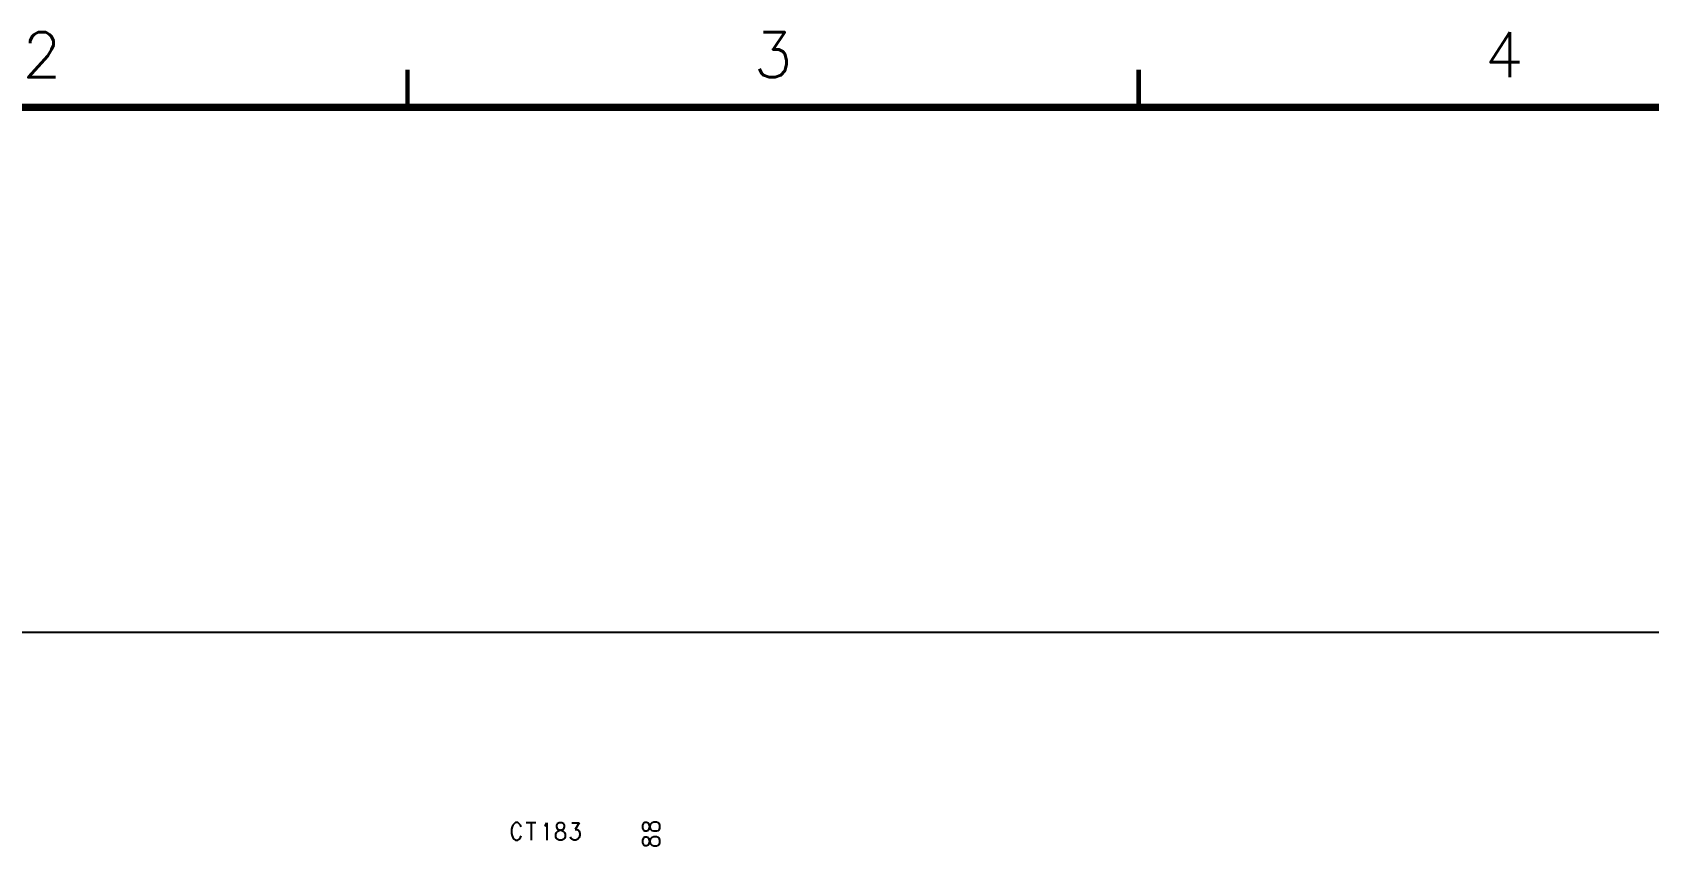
# Model space of a CAD drawing. Extents: x 295 to 953, y 10 to 290.
# Drawn here: x 564.5 to 672.2, y 235.6 to 290 of the extents above; entities that cross this region are included whole.
import ezdxf
from ezdxf.enums import TextEntityAlignment as Align

# ---------------------------------------------------------------- set-up
doc = ezdxf.new("R2010")
doc.units = 0
doc.header["$LTSCALE"] = 5
doc.header["$MEASUREMENT"] = 0
doc.layers.get('0').update_dxf_attribs({"linetype": 'CONTINUOUS', "lineweight": 25})
for name, color, linetype in [('13_C-SILK_GBR', 7, 'CONTINUOUS'), ('문자', 4, 'CONTINUOUS'), ('테두리', 3, 'CONTINUOUS')]:
    doc.layers.add(name, color=color, linetype=linetype)
doc.styles.get("Standard").update_dxf_attribs({"font": 'simplex.shx'})

# ---------------------------------------------------------------- blocks, each defined once
blk = doc.blocks.new('C')
at = {"layer": '테두리'}
for points, const_width in [([(112.5, 287.5), (112.5, 285)], 0.3), ([(161.25, 287.5), (161.25, 285)], 0.3), ([(15, 285), (15, 15), (405, 15), (405, 285), (15, 285)], 0.5)]:
    blk.add_lwpolyline(points, dxfattribs=dict(at, const_width=const_width))
at = {"layer": '문자'}
for s, p in [('2', (88.12, 288.5)), ('3', (136.88, 288.5)), ('4', (185.62, 288.5))]:
    blk.add_text(s, height=3, dxfattribs=at).set_placement(p, align=Align.MIDDLE)

msp = doc.modelspace()

# ---------------------------------------------------------------- linework, layer by layer
at = {"layer": '13_C-SILK_GBR'}
for p, q in [((505.48, 250), (865.18, 250)), ((596.59, 237.23), (596.5, 237.12)), ((596.67, 237.3), (596.59, 237.23)), ((596.84, 237.3), (596.67, 237.3)), ((596.92, 237.23), (596.84, 237.3)), ((597.01, 237.12), (596.92, 237.23)), ((597.4, 237.3), (598.04, 237.3)), ((597.72, 237.3), (597.72, 236.14)), ((598.68, 237.12), (598.76, 237.28)), ((598.76, 237.28), (598.76, 236.14)), ((599.45, 237.23), (599.41, 237.12)), ((599.59, 237.28), (599.45, 237.23)), ((599.77, 237.28), (599.59, 237.28)), ((599.91, 237.23), (599.77, 237.28)), ((599.95, 237.12), (599.91, 237.23)), ((600.44, 237.28), (600.93, 237.28)), ((600.93, 237.28), (600.66, 236.84)), ((605.21, 237.26), (605.16, 237.13)), ((605.16, 237.13), (605.16, 236.94)), ((605.31, 237.3), (605.21, 237.26)), ((605.42, 237.3), (605.31, 237.3)), ((605.54, 237.26), (605.42, 237.3)), ((605.59, 237.17), (605.54, 237.26)), ((605.65, 236.98), (605.59, 237.17)), ((605.65, 237.08), (605.7, 237.21)), ((605.7, 237.21), (605.8, 237.3)), ((605.8, 237.3), (605.91, 237.35)), ((605.91, 237.35), (606.08, 237.35)), ((606.08, 237.35), (606.19, 237.3)), ((606.19, 237.3), (606.24, 237.26)), ((606.24, 237.26), (606.29, 237.13)), ((606.29, 237.13), (606.29, 236.94)), ((596.46, 237.01), (596.42, 236.86)), ((596.42, 236.86), (596.42, 236.58)), ((596.42, 236.58), (596.46, 236.42)), ((596.5, 237.12), (596.46, 237.01)), ((596.46, 236.42), (596.5, 236.3)), ((596.5, 236.3), (596.59, 236.19)), ((596.59, 236.19), (596.67, 236.14)), ((596.67, 236.14), (596.84, 236.14)), ((596.84, 236.14), (596.92, 236.19)), ((596.92, 236.19), (597.01, 236.3)), ((597.06, 237.01), (597.01, 237.12)), ((597.01, 236.3), (597.06, 236.42)), ((598.63, 237.07), (598.68, 237.12)), ((599.37, 236.52), (599.41, 236.63)), ((599.37, 236.35), (599.37, 236.52)), ((599.41, 236.25), (599.37, 236.35)), ((599.41, 237.12), (599.41, 237.01)), ((599.41, 237.01), (599.45, 236.89)), ((599.41, 236.63), (599.5, 236.74)), ((599.45, 236.19), (599.41, 236.25)), ((599.45, 236.89), (599.54, 236.84)), ((599.59, 236.14), (599.45, 236.19)), ((599.5, 236.74), (599.63, 236.79)), ((599.54, 236.84), (599.73, 236.79)), ((599.77, 236.14), (599.59, 236.14)), ((599.63, 236.79), (599.82, 236.84)), ((599.73, 236.79), (599.86, 236.74)), ((599.91, 236.19), (599.77, 236.14)), ((599.82, 236.84), (599.91, 236.89)), ((599.86, 236.74), (599.95, 236.63)), ((599.91, 236.89), (599.95, 237.01)), ((599.95, 236.25), (599.91, 236.19)), ((599.95, 237.01), (599.95, 237.12)), ((599.95, 236.63), (600, 236.52)), ((600, 236.35), (599.95, 236.25)), ((600, 236.52), (600, 236.35)), ((600.39, 236.25), (600.35, 236.35)), ((600.44, 236.19), (600.39, 236.25)), ((600.57, 236.14), (600.44, 236.19)), ((600.71, 236.14), (600.57, 236.14)), ((600.66, 236.84), (600.8, 236.84)), ((600.84, 236.19), (600.71, 236.14)), ((600.8, 236.84), (600.89, 236.79)), ((600.93, 236.3), (600.84, 236.19)), ((600.89, 236.79), (600.93, 236.74)), ((600.93, 236.74), (600.98, 236.58)), ((600.98, 236.46), (600.93, 236.3)), ((600.98, 236.58), (600.98, 236.46)), ((605.16, 236.94), (605.21, 236.8)), ((605.21, 236.28), (605.16, 236.14)), ((605.16, 236.14), (605.16, 235.96)), ((605.21, 236.8), (605.31, 236.76)), ((605.31, 236.32), (605.21, 236.28)), ((605.31, 236.76), (605.42, 236.76)), ((605.42, 236.32), (605.31, 236.32)), ((605.42, 236.76), (605.54, 236.8)), ((605.54, 236.28), (605.42, 236.32)), ((605.54, 236.8), (605.59, 236.89)), ((605.59, 236.19), (605.54, 236.28)), ((605.59, 236.89), (605.65, 237.08)), ((605.65, 236), (605.59, 236.19)), ((605.59, 235.91), (605.65, 236.1)), ((605.7, 236.85), (605.65, 236.98)), ((605.65, 236.1), (605.7, 236.23)), ((605.8, 236.76), (605.7, 236.85)), ((605.7, 236.23), (605.8, 236.32)), ((605.91, 236.72), (605.8, 236.76)), ((605.8, 236.32), (605.91, 236.37)), ((606.08, 236.72), (605.91, 236.72)), ((605.91, 236.37), (606.08, 236.37)), ((606.19, 236.76), (606.08, 236.72)), ((606.08, 236.37), (606.19, 236.32)), ((606.24, 236.8), (606.19, 236.76)), ((606.19, 236.32), (606.24, 236.28)), ((606.29, 236.94), (606.24, 236.8)), ((606.24, 236.28), (606.29, 236.14)), ((606.29, 236.14), (606.29, 235.96)), ((605.16, 235.96), (605.21, 235.82)), ((605.21, 235.82), (605.31, 235.78)), ((605.31, 235.78), (605.42, 235.78)), ((605.42, 235.78), (605.54, 235.82)), ((605.54, 235.82), (605.59, 235.91)), ((605.7, 235.87), (605.65, 236)), ((605.8, 235.78), (605.7, 235.87)), ((605.91, 235.73), (605.8, 235.78)), ((606.08, 235.73), (605.91, 235.73)), ((606.19, 235.78), (606.08, 235.73)), ((606.24, 235.82), (606.19, 235.78)), ((606.29, 235.96), (606.24, 235.82))]:
    msp.add_line(p, q, dxfattribs=at)

# ---------------------------------------------------------------- block references
msp.add_blockref('C', (476.98, 0))

doc.saveas('drawing.dxf')
